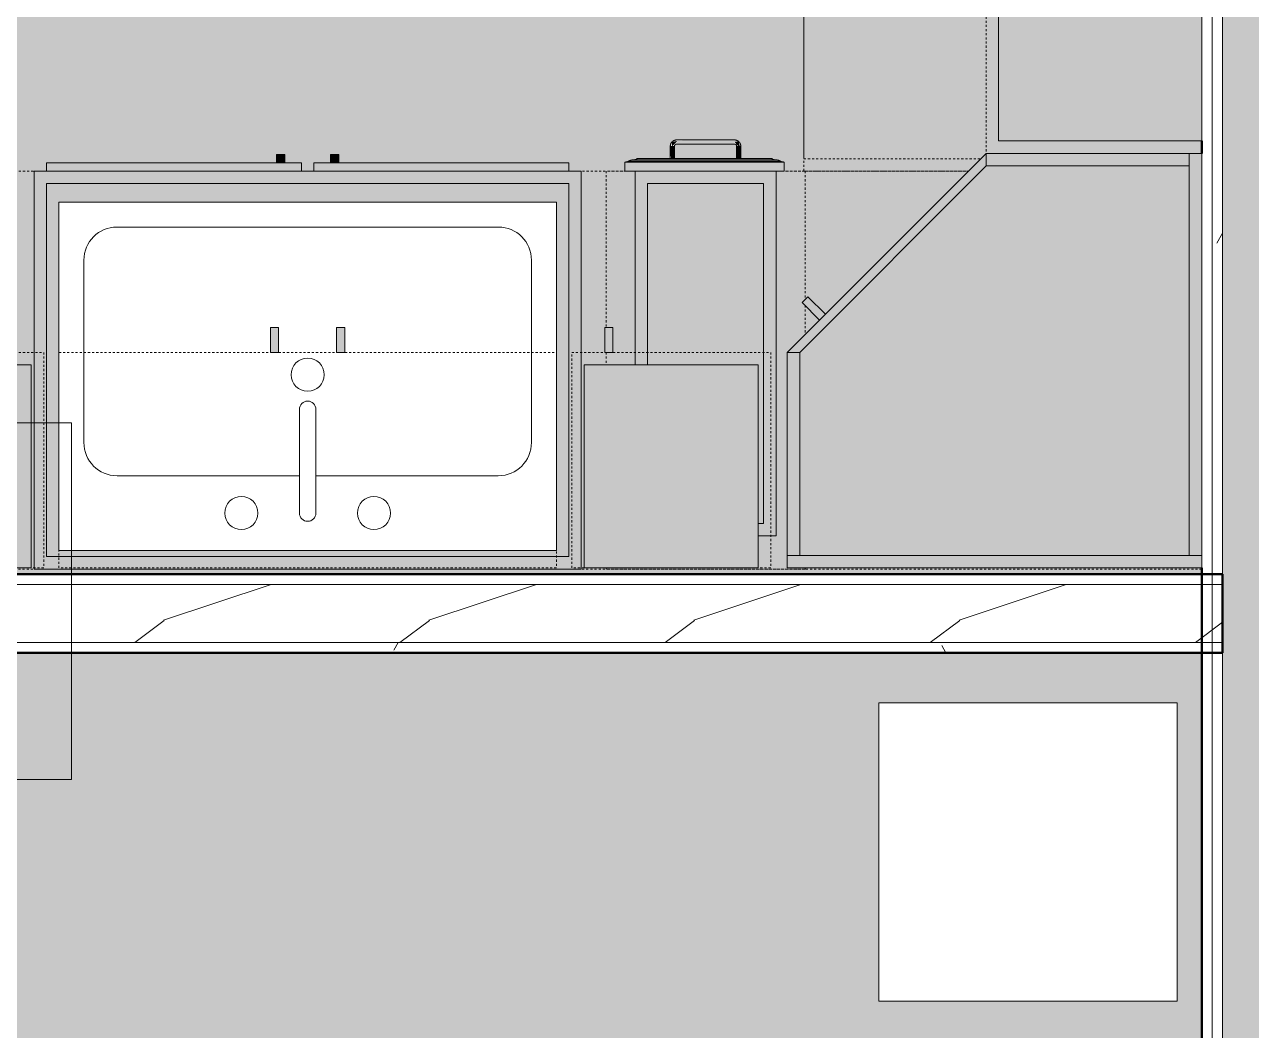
# Model space of a CAD drawing. Header units: inches. Extents: x -4218 to -1814, y 9706 to 12426.
# Drawn here: x -3009.5 to -2935.5, y 11891.2 to 11951.9 of the extents above; entities that cross this region are included whole.
import ezdxf

# ---------------------------------------------------------------- set-up
doc = ezdxf.new("R2010")
doc.units = ezdxf.units.IN
doc.header["$MEASUREMENT"] = 0
doc.linetypes.add('Dash', pattern=[0.25, 0.125, -0.125])
for name, color, linetype, lineweight in [('0-1', 7, 'Continuous', 5), ('0-2', 10, 'Continuous', 13), ('A-AREA-IDEN', 2, 'Continuous', 9), ('A-AREA-PATT-3', 7, 'Continuous', 9), ('A-WALL', 113, 'Continuous', 13), ('A-WALL-2', 250, 'Continuous', 50), ('A-WALL-3', 10, 'Continuous', 13), ('A-WALL-PATT-1', 7, 'Continuous', 9), ('A-WALL-PATT-2', 55, 'Continuous', 9), ('A-WALL-PATT-6', 111, 'Continuous', 9), ('I-FURN-1', 7, 'Continuous', 9), ('I-WALL-3', 2, 'Continuous', 50), ('P-SANR-FIXT-2', 7, 'Continuous', 9), ('Q-CASE', 31, 'Continuous', 9), ('Q-CASE-1', 9, 'Continuous', 9), ('Q-CASE-3', 7, 'Continuous', 9), ('Q-CASE-4', 7, 'Dash', 9), ('Q-CASE-HDLN-1', 7, 'Dash', 9), ('Q-CASE-HDLN-2', 31, 'Continuous', 9)]:
    doc.layers.add(name, color=color, linetype=linetype, lineweight=lineweight)
pattern_1 = [(0, (0, 0), (30.72, 7.68), [1.267, -21.773, 1.267, -21.773, -122.88]), (0, (0, 0), (30.72, 7.68), [-46.08, 1.267, -44.813, 1.267, -21.773, -53.76]), (0, (0, 0), (30.72, 7.68), [-115.2, 1.267, -14.093, 1.267, -37.133]), (120, (11.52, 3.84), (-22.011075, 22.7643004), [1.267, -21.773, 1.267, -21.773, -122.88]), (120, (11.52, 3.84), (-22.011075, 22.7643004), [-46.08, 1.267, -44.813, 1.267, -21.773, -53.76]), (120, (11.52, 3.84), (-22.011075, 22.7643004), [-115.2, 1.267, -14.093, 1.267, -37.133]), (240, (15.36, 19.2), (-8.708925, -30.4443004), [1.267, -21.773, 1.267, -21.773, -122.88]), (240, (15.36, 19.2), (-8.708925, -30.4443004), [-46.08, 1.267, -44.813, 1.267, -21.773, -53.76]), (240, (15.36, 19.2), (-8.708925, -30.4443004), [-115.2, 1.267, -14.093, 1.267, -37.133])]

# ---------------------------------------------------------------- blocks, each defined once
blk = doc.blocks.new('OD_CW_Countertop - OD_CW_Countertop-V70-FLOOR PLAN - 2ND FLOOR')
at = {"layer": 'Q-CASE-HDLN-1'}
for p, q in [((0.738, 0), (99.775, 0)), ((113.838, -24), (0.738, -24))]:
    blk.add_line(p, q, dxfattribs=at)
blk = doc.blocks.new('Sink Kitchen-Single - 30_ x 21_-1372827-FLOOR PLAN - 2ND FLOOR')
at = {"layer": 'P-SANR-FIXT-2'}
for p, q in [((-14.382, 10.408), (15.618, 10.408)), ((-14.382, -10.592), (-14.382, 10.408)), ((15.618, 10.408), (15.618, -10.592)), ((-10.882, 8.908), (12.118, 8.908)), ((-12.882, -4.092), (-12.882, 6.908)), ((14.118, 6.908), (14.118, -4.092)), ((0.118, -8.342), (0.118, -2.092)), ((1.118, -8.342), (1.118, -2.092)), ((0.118, -6.092), (-10.882, -6.092)), ((12.118, -6.092), (1.118, -6.092)), ((15.618, -10.592), (-14.382, -10.592))]:
    blk.add_line(p, q, dxfattribs=at)
for centre, radius, start, end in [((-10.882, 6.908), 2, 90, 180), ((12.118, 6.908), 2, 360, 90), ((0.618, 0), 1, 360, 180), ((0.618, 0), 1, 180, 0), ((0.618, -2.092), 0.5, 360, 180), ((-10.882, -4.092), 2, 180, 270), ((12.118, -4.092), 2, 270, 0), ((-3.382, -8.342), 1, 360, 180), ((4.618, -8.342), 1, 0, 180), ((-3.382, -8.342), 1, 180, 0), ((0.618, -8.342), 0.5, 180, 0), ((4.618, -8.342), 1, 180, 0)]:
    blk.add_arc(centre, radius, start, end, dxfattribs=at)
blk = doc.blocks.new('OD_CW_Countertop - OD_CW_Countertop-2380507-FLOOR PLAN - 2ND FLOOR')
at = {"layer": 'Q-CASE-HDLN-1'}
for p, q in [((0.738, -9.938), (0.738, 0)), ((0.738, 0), (130.706, 0))]:
    blk.add_line(p, q, dxfattribs=at)
blk = doc.blocks.new('Table-Night Stand - 18_ x 18_ x 24_-V5-FLOOR PLAN - 2ND FLOOR')
at = {"layer": 'I-FURN-1'}
for p, q in [((0.147, 0), (18.147, 0)), ((0.147, -18), (0.147, 0)), ((18.147, 0), (18.147, -18)), ((18.147, -18), (0.147, -18))]:
    blk.add_line(p, q, dxfattribs=at)
blk = doc.blocks.new('Base Cabinet-Single Door - 15_-2378251-FLOOR PLAN - 2ND FLOOR')
at = {"layer": 'Q-CASE-4'}
for p, q in [((-6.762, 24), (-6.762, 13.333)), ((8.238, 24), (-6.762, 24)), ((8.238, 0), (8.238, 24))]:
    blk.add_line(p, q, dxfattribs=at)
blk = doc.blocks.new('Base_Unit_4_drawer_12137 - 12_-V93-FLOOR PLAN - 2ND FLOOR')
at = {"layer": 'Q-CASE'}
for points in [[(-1.2, 24.75), (-1.142, 24.75), (-1.174, 25.5), (-1.383, 25.5), (-1.351, 24.75), (-1.23, 24.75)], [(-1.262, 25.5), (-1.012, 25.75), (-1.012, 25.813), (-1.28, 25.75), (-1.295, 25.5)], [(2.488, 25.625), (2.488, 25.875), (-1.012, 25.838), (-1.012, 25.625), (0.983, 25.625)], [(2.705, 25.5), (2.8, 25.5), (2.738, 25.768), (2.488, 25.782), (2.516, 25.717), (2.675, 25.535)], [(2.617, 24.75), (2.858, 24.75), (2.826, 25.5), (2.617, 25.5), (2.617, 25.427)], [(-4.137, 24.543), (5.377, 24.556), (5.271, 24.592), (-4.026, 24.556)], [(-3.512, 24), (5.488, 24), (5.488, 24.543), (-4.137, 24.543), (-4.137, 24)], [(4.238, 24.592), (5.271, 24.592), (5.105, 24.665), (4.823, 24.671), (-3.842, 24.639), (-3.921, 24.592), (3.094, 24.592)], [(-3.664, 24.671), (4.823, 24.703), (4.659, 24.75), (-3.387, 24.75), (-3.567, 24.676)], [(4.211, 2), (4.988, 2), (4.988, 24), (-3.512, 24), (-3.512, 12.313), (-2.762, 12.313), (-2.762, 23.25), (4.238, 23.25), (4.238, 2.75), (3.916, 2.719), (3.916, 2)], [(4.238, 2.75), (4.238, 23.25), (-2.762, 23.25), (-2.762, 12.313), (3.916, 12.313), (3.916, 2.75)]]:
    blk.add_hatch(color=256, dxfattribs=at).paths.add_polyline_path(points, flags=0)
at = {"layer": 'Q-CASE-HDLN-1'}
for p, q in [((6.738, 24), (-5.262, 24)), ((-5.262, 24), (-5.262, 14.562)), ((6.738, 24), (6.738, 16.255)), ((6.738, 15.896), (6.738, 14.134)), ((-5.262, 13.063), (-5.262, 12.313)), ((-5.262, 0.063), (-5.262, 0)), ((6.738, 0), (-5.262, 0)), ((6.738, 0.063), (6.738, 0))]:
    blk.add_line(p, q, dxfattribs=at)
at = {"layer": 'Q-CASE-HDLN-2'}
for p, q in [((-1.387, 25.5), (-1.387, 24.75)), ((-1.387, 25.5), (-1.387, 24.75)), ((-1.387, 25.5), (-1.387, 24.75)), ((-1.387, 25.5), (-1.387, 24.75)), ((-1.137, 24.75), (-1.137, 25.5)), ((-1.137, 24.75), (-1.137, 25.5)), ((-1.137, 24.75), (-1.137, 25.5)), ((-1.137, 24.75), (-1.137, 25.5)), ((2.488, 25.875), (-1.012, 25.875)), ((-1.012, 25.625), (2.488, 25.625)), ((2.613, 25.5), (2.613, 24.75)), ((2.613, 25.5), (2.613, 24.75)), ((2.613, 25.5), (2.613, 24.75)), ((2.613, 25.5), (2.613, 24.75)), ((2.863, 24.75), (2.863, 25.5)), ((2.863, 24.75), (2.863, 25.5)), ((2.863, 24.75), (2.863, 25.5)), ((2.863, 24.75), (2.863, 25.5)), ((5.488, 24.543), (-4.137, 24.543)), ((-4.137, 24.543), (-4.137, 24)), ((-3.921, 24.592), (5.271, 24.592)), ((5.037, 24.672), (-3.687, 24.672)), ((-3.387, 24.75), (-1.383, 24.75)), ((-1.387, 24.75), (-1.383, 24.75)), ((-1.137, 24.75), (-1.387, 24.75)), ((-1.142, 24.75), (-1.137, 24.75)), ((-1.127, 24.75), (2.617, 24.75)), ((2.863, 24.75), (2.613, 24.75)), ((2.613, 24.75), (2.617, 24.75)), ((2.858, 24.75), (2.863, 24.75)), ((2.858, 24.75), (4.738, 24.75)), ((5.488, 24.543), (5.488, 24)), ((5.488, 24), (-4.137, 24)), ((-3.512, 24), (-3.512, 12.313)), ((4.988, 2), (4.988, 24)), ((-2.762, 12.313), (-2.762, 23.25)), ((-2.762, 23.25), (4.238, 23.25)), ((4.238, 23.25), (4.238, 2.75)), ((4.238, 2.75), (3.916, 2.75)), ((3.916, 2), (4.988, 2))]:
    blk.add_line(p, q, dxfattribs=at)
at = {"layer": 'Q-CASE-HDLN-2', "flags": 128}
for points in [[(-1.012, 25.875), (-1.027, 25.875), (-1.042, 25.874), (-1.057, 25.872), (-1.072, 25.87), (-1.087, 25.868), (-1.101, 25.864), (-1.116, 25.86), (-1.13, 25.856), (-1.144, 25.851), (-1.158, 25.845), (-1.172, 25.839), (-1.185, 25.833), (-1.199, 25.825), (-1.211, 25.818), (-1.224, 25.81), (-1.236, 25.801), (-1.248, 25.792), (-1.26, 25.782), (-1.271, 25.772), (-1.281, 25.761), (-1.292, 25.75), (-1.301, 25.739), (-1.311, 25.727), (-1.319, 25.715), (-1.328, 25.703), (-1.336, 25.69), (-1.343, 25.677), (-1.35, 25.663), (-1.356, 25.65), (-1.362, 25.636), (-1.367, 25.622), (-1.372, 25.608), (-1.376, 25.593), (-1.379, 25.578), (-1.382, 25.564), (-1.384, 25.549), (-1.386, 25.534), (-1.387, 25.519), (-1.387, 25.504), (-1.387, 25.5)], [(-1.292, 25.75), (-1.301, 25.739), (-1.311, 25.727), (-1.319, 25.715), (-1.328, 25.703), (-1.336, 25.69), (-1.343, 25.677), (-1.35, 25.663), (-1.356, 25.65), (-1.362, 25.636), (-1.367, 25.622), (-1.372, 25.608), (-1.376, 25.593), (-1.379, 25.578), (-1.382, 25.564), (-1.384, 25.549), (-1.386, 25.534), (-1.387, 25.519), (-1.387, 25.504), (-1.387, 25.5)], [(-1.292, 25.75), (-1.301, 25.739), (-1.311, 25.727), (-1.319, 25.715), (-1.328, 25.703), (-1.336, 25.69), (-1.343, 25.677), (-1.35, 25.663), (-1.356, 25.65), (-1.362, 25.636), (-1.367, 25.622), (-1.372, 25.608), (-1.376, 25.593), (-1.379, 25.578), (-1.382, 25.564), (-1.384, 25.549), (-1.386, 25.534), (-1.387, 25.519), (-1.387, 25.504), (-1.387, 25.5)], [(-1.292, 25.75), (-1.301, 25.739), (-1.311, 25.727), (-1.319, 25.715), (-1.328, 25.703), (-1.336, 25.69), (-1.343, 25.677), (-1.35, 25.663), (-1.356, 25.65), (-1.362, 25.636), (-1.367, 25.622), (-1.372, 25.608), (-1.376, 25.593), (-1.379, 25.578), (-1.382, 25.564), (-1.384, 25.549), (-1.386, 25.534), (-1.387, 25.519), (-1.387, 25.504), (-1.387, 25.5)], [(-1.012, 25.875), (-1.027, 25.875), (-1.042, 25.874), (-1.057, 25.872), (-1.072, 25.87), (-1.087, 25.868), (-1.101, 25.864), (-1.116, 25.86), (-1.13, 25.856), (-1.144, 25.851), (-1.158, 25.845), (-1.172, 25.839), (-1.185, 25.833), (-1.199, 25.825), (-1.211, 25.818), (-1.224, 25.81), (-1.236, 25.801), (-1.248, 25.792), (-1.26, 25.782), (-1.271, 25.772)], [(-1.012, 25.875), (-1.027, 25.875), (-1.042, 25.874), (-1.057, 25.872), (-1.072, 25.87), (-1.087, 25.868), (-1.101, 25.864), (-1.116, 25.86), (-1.13, 25.856), (-1.144, 25.851), (-1.158, 25.845), (-1.172, 25.839), (-1.185, 25.833), (-1.199, 25.825), (-1.211, 25.818), (-1.224, 25.81), (-1.236, 25.801), (-1.248, 25.792), (-1.26, 25.782), (-1.271, 25.772)], [(-1.012, 25.875), (-1.027, 25.875), (-1.042, 25.874), (-1.057, 25.872), (-1.072, 25.87), (-1.087, 25.868), (-1.101, 25.864), (-1.116, 25.86), (-1.13, 25.856), (-1.144, 25.851), (-1.158, 25.845), (-1.172, 25.839), (-1.185, 25.833), (-1.199, 25.825), (-1.211, 25.818), (-1.224, 25.81), (-1.236, 25.801), (-1.248, 25.792), (-1.26, 25.782), (-1.271, 25.772)], [(-1.137, 25.5), (-1.137, 25.505), (-1.137, 25.51), (-1.136, 25.515), (-1.136, 25.52), (-1.135, 25.525), (-1.134, 25.53), (-1.132, 25.535), (-1.131, 25.539), (-1.129, 25.544), (-1.127, 25.549), (-1.125, 25.553), (-1.123, 25.558), (-1.121, 25.562), (-1.118, 25.566), (-1.115, 25.571), (-1.113, 25.575), (-1.109, 25.579), (-1.106, 25.582), (-1.103, 25.586), (-1.099, 25.59), (-1.096, 25.593), (-1.092, 25.596), (-1.088, 25.599), (-1.084, 25.602), (-1.08, 25.605), (-1.076, 25.608), (-1.071, 25.61), (-1.067, 25.613), (-1.062, 25.615), (-1.058, 25.617), (-1.053, 25.618), (-1.048, 25.62), (-1.043, 25.621), (-1.038, 25.622), (-1.034, 25.623), (-1.029, 25.624), (-1.024, 25.624), (-1.019, 25.625), (-1.014, 25.625)], [(-1.137, 25.5), (-1.137, 25.505), (-1.137, 25.51), (-1.136, 25.515), (-1.136, 25.52), (-1.135, 25.525), (-1.134, 25.53), (-1.132, 25.535), (-1.131, 25.539), (-1.129, 25.544), (-1.127, 25.549), (-1.125, 25.553), (-1.123, 25.558), (-1.121, 25.562), (-1.118, 25.566), (-1.115, 25.571), (-1.113, 25.575), (-1.109, 25.579), (-1.106, 25.582), (-1.103, 25.586), (-1.099, 25.59), (-1.096, 25.593), (-1.092, 25.596), (-1.088, 25.599), (-1.084, 25.602), (-1.08, 25.605), (-1.076, 25.608), (-1.071, 25.61), (-1.067, 25.613), (-1.062, 25.615), (-1.058, 25.617), (-1.053, 25.618), (-1.048, 25.62), (-1.043, 25.621), (-1.038, 25.622), (-1.034, 25.623), (-1.029, 25.624), (-1.024, 25.624), (-1.019, 25.625), (-1.014, 25.625)], [(-1.137, 25.5), (-1.137, 25.505), (-1.137, 25.51), (-1.136, 25.515), (-1.136, 25.52), (-1.135, 25.525), (-1.134, 25.53), (-1.132, 25.535), (-1.131, 25.539), (-1.129, 25.544), (-1.127, 25.549), (-1.125, 25.553), (-1.123, 25.558), (-1.121, 25.562), (-1.118, 25.566), (-1.115, 25.571), (-1.113, 25.575), (-1.109, 25.579), (-1.106, 25.582), (-1.103, 25.586), (-1.099, 25.59), (-1.096, 25.593), (-1.092, 25.596), (-1.088, 25.599), (-1.084, 25.602), (-1.08, 25.605), (-1.076, 25.608), (-1.071, 25.61), (-1.067, 25.613), (-1.062, 25.615), (-1.058, 25.617), (-1.053, 25.618), (-1.048, 25.62), (-1.043, 25.621), (-1.038, 25.622), (-1.034, 25.623), (-1.029, 25.624), (-1.024, 25.624), (-1.019, 25.625), (-1.014, 25.625)], [(-1.137, 25.5), (-1.137, 25.505), (-1.137, 25.51), (-1.136, 25.515), (-1.136, 25.52), (-1.135, 25.525), (-1.134, 25.53), (-1.132, 25.535), (-1.131, 25.539), (-1.129, 25.544), (-1.127, 25.549), (-1.125, 25.553), (-1.123, 25.558), (-1.121, 25.562), (-1.118, 25.566), (-1.115, 25.571), (-1.113, 25.575), (-1.109, 25.579), (-1.106, 25.582), (-1.103, 25.586), (-1.099, 25.59), (-1.096, 25.593), (-1.092, 25.596), (-1.088, 25.599), (-1.084, 25.602), (-1.08, 25.605), (-1.076, 25.608), (-1.071, 25.61), (-1.067, 25.613), (-1.062, 25.615), (-1.058, 25.617), (-1.053, 25.618), (-1.048, 25.62), (-1.043, 25.621), (-1.038, 25.622), (-1.034, 25.623), (-1.029, 25.624), (-1.024, 25.624), (-1.019, 25.625), (-1.014, 25.625), (-1.012, 25.625)], [(2.738, 25.779), (2.727, 25.789), (2.715, 25.798), (2.703, 25.807), (2.69, 25.816), (2.678, 25.823), (2.664, 25.831), (2.651, 25.838), (2.637, 25.844), (2.624, 25.85), (2.61, 25.855), (2.595, 25.859), (2.581, 25.863), (2.566, 25.867), (2.551, 25.87), (2.537, 25.872), (2.522, 25.873), (2.507, 25.875), (2.492, 25.875), (2.488, 25.875)], [(2.738, 25.779), (2.727, 25.789), (2.715, 25.798), (2.703, 25.807), (2.69, 25.816), (2.678, 25.823), (2.664, 25.831), (2.651, 25.838), (2.637, 25.844), (2.624, 25.85), (2.61, 25.855), (2.595, 25.859), (2.581, 25.863), (2.566, 25.867), (2.551, 25.87), (2.537, 25.872), (2.522, 25.873), (2.507, 25.875), (2.492, 25.875), (2.488, 25.875)], [(2.738, 25.779), (2.727, 25.789), (2.715, 25.798), (2.703, 25.807), (2.69, 25.816), (2.678, 25.823), (2.664, 25.831), (2.651, 25.838), (2.637, 25.844), (2.624, 25.85), (2.61, 25.855), (2.595, 25.859), (2.581, 25.863), (2.566, 25.867), (2.551, 25.87), (2.537, 25.872), (2.522, 25.873), (2.507, 25.875), (2.492, 25.875), (2.488, 25.875)], [(2.863, 25.5), (2.862, 25.515), (2.862, 25.53), (2.86, 25.545), (2.858, 25.56), (2.855, 25.575), (2.852, 25.589), (2.848, 25.604), (2.844, 25.618), (2.839, 25.632), (2.833, 25.646), (2.827, 25.66), (2.82, 25.673), (2.813, 25.686), (2.805, 25.699), (2.797, 25.712), (2.788, 25.724), (2.779, 25.736), (2.77, 25.747), (2.76, 25.758), (2.749, 25.769), (2.738, 25.779), (2.727, 25.789), (2.715, 25.798), (2.703, 25.807), (2.69, 25.816), (2.678, 25.823), (2.664, 25.831), (2.651, 25.838), (2.637, 25.844), (2.624, 25.85), (2.61, 25.855), (2.595, 25.859), (2.581, 25.863), (2.566, 25.867), (2.551, 25.87), (2.537, 25.872), (2.522, 25.873), (2.507, 25.875), (2.492, 25.875), (2.488, 25.875)], [(2.488, 25.625), (2.493, 25.625), (2.498, 25.625), (2.503, 25.624), (2.508, 25.623), (2.513, 25.623), (2.517, 25.621), (2.522, 25.62), (2.527, 25.619), (2.532, 25.617), (2.536, 25.615), (2.541, 25.613), (2.545, 25.611), (2.55, 25.608), (2.554, 25.606), (2.558, 25.603), (2.562, 25.6), (2.566, 25.597), (2.57, 25.594), (2.574, 25.591), (2.577, 25.587), (2.581, 25.583), (2.584, 25.58), (2.587, 25.576), (2.59, 25.572), (2.593, 25.568), (2.596, 25.563), (2.598, 25.559), (2.6, 25.554), (2.602, 25.55), (2.604, 25.545), (2.606, 25.541), (2.607, 25.536), (2.609, 25.531), (2.61, 25.526), (2.611, 25.521), (2.612, 25.516), (2.612, 25.511), (2.613, 25.506), (2.613, 25.501), (2.613, 25.5)], [(2.488, 25.625), (2.493, 25.625), (2.498, 25.625), (2.503, 25.624), (2.508, 25.623), (2.513, 25.623), (2.517, 25.621), (2.522, 25.62), (2.527, 25.619), (2.532, 25.617), (2.536, 25.615), (2.541, 25.613), (2.545, 25.611), (2.55, 25.608), (2.554, 25.606), (2.558, 25.603), (2.562, 25.6), (2.566, 25.597), (2.57, 25.594), (2.574, 25.591), (2.577, 25.587), (2.581, 25.583), (2.584, 25.58), (2.587, 25.576), (2.59, 25.572), (2.593, 25.568), (2.596, 25.563), (2.598, 25.559), (2.6, 25.554), (2.602, 25.55), (2.604, 25.545), (2.606, 25.541), (2.607, 25.536), (2.609, 25.531), (2.61, 25.526), (2.611, 25.521), (2.612, 25.516), (2.612, 25.511), (2.613, 25.506), (2.613, 25.501), (2.613, 25.5)], [(2.488, 25.625), (2.493, 25.625), (2.498, 25.625), (2.503, 25.624), (2.508, 25.623), (2.513, 25.623), (2.517, 25.621), (2.522, 25.62), (2.527, 25.619), (2.532, 25.617), (2.536, 25.615), (2.541, 25.613), (2.545, 25.611), (2.55, 25.608), (2.554, 25.606), (2.558, 25.603), (2.562, 25.6), (2.566, 25.597), (2.57, 25.594), (2.574, 25.591), (2.577, 25.587), (2.581, 25.583), (2.584, 25.58), (2.587, 25.576), (2.59, 25.572), (2.593, 25.568), (2.596, 25.563), (2.598, 25.559), (2.6, 25.554), (2.602, 25.55), (2.604, 25.545), (2.606, 25.541), (2.607, 25.536), (2.609, 25.531), (2.61, 25.526), (2.611, 25.521), (2.612, 25.516), (2.612, 25.511), (2.613, 25.506), (2.613, 25.501), (2.613, 25.5)], [(2.488, 25.625), (2.493, 25.625), (2.498, 25.625), (2.503, 25.624), (2.508, 25.623), (2.513, 25.623), (2.517, 25.621), (2.522, 25.62), (2.527, 25.619), (2.532, 25.617), (2.536, 25.615), (2.541, 25.613), (2.545, 25.611), (2.55, 25.608), (2.554, 25.606), (2.558, 25.603), (2.562, 25.6), (2.566, 25.597), (2.57, 25.594), (2.574, 25.591), (2.577, 25.587), (2.581, 25.583), (2.584, 25.58), (2.587, 25.576), (2.59, 25.572), (2.593, 25.568), (2.596, 25.563), (2.598, 25.559), (2.6, 25.554), (2.602, 25.55), (2.604, 25.545), (2.606, 25.541), (2.607, 25.536), (2.609, 25.531), (2.61, 25.526), (2.611, 25.521), (2.612, 25.516), (2.612, 25.511), (2.613, 25.506), (2.613, 25.501), (2.613, 25.5)], [(2.863, 25.5), (2.862, 25.515), (2.862, 25.53), (2.86, 25.545), (2.858, 25.56), (2.855, 25.575), (2.852, 25.589), (2.848, 25.604), (2.844, 25.618), (2.839, 25.632), (2.833, 25.646), (2.827, 25.66), (2.82, 25.673), (2.813, 25.686), (2.805, 25.699), (2.797, 25.712), (2.788, 25.724), (2.779, 25.736), (2.77, 25.747), (2.76, 25.758)], [(2.863, 25.5), (2.862, 25.515), (2.862, 25.53), (2.86, 25.545), (2.858, 25.56), (2.855, 25.575), (2.852, 25.589), (2.848, 25.604), (2.844, 25.618), (2.839, 25.632), (2.833, 25.646), (2.827, 25.66), (2.82, 25.673), (2.813, 25.686), (2.805, 25.699), (2.797, 25.712), (2.788, 25.724), (2.779, 25.736), (2.77, 25.747), (2.76, 25.758)], [(2.863, 25.5), (2.862, 25.515), (2.862, 25.53), (2.86, 25.545), (2.858, 25.56), (2.855, 25.575), (2.852, 25.589), (2.848, 25.604), (2.844, 25.618), (2.839, 25.632), (2.833, 25.646), (2.827, 25.66), (2.82, 25.673), (2.813, 25.686), (2.805, 25.699), (2.797, 25.712), (2.788, 25.724), (2.779, 25.736), (2.77, 25.747), (2.76, 25.758)]]:
    blk.add_lwpolyline(points, dxfattribs=at)
at = {"layer": 'Q-CASE-HDLN-2'}
for points in [[(-4.137, 24.543), (-4.099, 24.543), (-4.025, 24.551), (-3.955, 24.576), (-3.921, 24.592)], [(-3.921, 24.592), (-3.896, 24.611), (-3.844, 24.642), (-3.755, 24.669), (-3.695, 24.673), (-3.664, 24.671)], [(-3.664, 24.671), (-3.694, 24.673), (-3.725, 24.671), (-3.755, 24.665)], [(-3.755, 24.665), (-3.725, 24.671), (-3.695, 24.673), (-3.664, 24.671)], [(-3.664, 24.671), (-3.694, 24.673), (-3.725, 24.671), (-3.755, 24.665)], [(-3.755, 24.665), (-3.725, 24.671), (-3.695, 24.673), (-3.664, 24.671)], [(-3.664, 24.671), (-3.694, 24.673), (-3.725, 24.671), (-3.755, 24.665)], [(-3.567, 24.676), (-3.535, 24.682), (-3.471, 24.7), (-3.414, 24.731), (-3.387, 24.75)], [(4.738, 24.75), (4.764, 24.731), (4.822, 24.7), (4.885, 24.682), (4.917, 24.676)], [(5.014, 24.671), (5.045, 24.673), (5.076, 24.671), (5.105, 24.665)], [(5.014, 24.671), (5.045, 24.673), (5.075, 24.671), (5.105, 24.665)], [(5.014, 24.671), (5.045, 24.673), (5.076, 24.671), (5.105, 24.665)], [(5.014, 24.671), (5.045, 24.673), (5.075, 24.671), (5.105, 24.665)], [(5.014, 24.671), (5.045, 24.673), (5.076, 24.671), (5.105, 24.665)], [(5.014, 24.671), (5.045, 24.673), (5.106, 24.669), (5.194, 24.642), (5.247, 24.611), (5.271, 24.592)], [(5.271, 24.592), (5.305, 24.576), (5.376, 24.551), (5.45, 24.543), (5.488, 24.543)]]:
    blk.add_open_spline(points, degree=3, dxfattribs=at)
blk = doc.blocks.new('Vanity Cabinet-Double Door - 33_-V76-FLOOR PLAN - 2ND FLOOR')
at = {"layer": 'Q-CASE-1'}
for points in [[(-11.057, 24.5), (-15.012, 24.5), (-15.012, 24), (0.363, 24), (0.363, 24.5), (-2.615, 24.5)], [(-0.637, 25), (-1.137, 25), (-1.137, 24.5), (-0.637, 24.5)], [(16.488, 24.5), (1.113, 24.5), (1.113, 24), (16.488, 24)], [(2.613, 25), (2.113, 25), (2.113, 24.5), (2.613, 24.5)], [(-15.012, 24), (-15.762, 24), (-15.012, 23.25), (16.488, 23.25), (17.238, 24), (-11.057, 24)], [(-15.762, 24), (-15.762, 0), (-15.012, 0.75), (-15.012, 23.25), (-15.5, 23.738)], [(17.238, 24), (16.488, 23.25), (16.488, 0.75), (17.238, 0), (17.238, 23.25)], [(16.488, 0.75), (-15.012, 0.75), (-15.762, 0), (17.238, 0)]]:
    blk.add_hatch(color=256, dxfattribs=at).paths.add_polyline_path(points, flags=0)
h = blk.add_hatch(color=256, dxfattribs=at)
h.paths.add_polyline_path([(-2.615, 23.25), (-15.012, 23.25), (-15.012, 0.75), (16.488, 0.75), (16.488, 23.25), (14.268, 23.25)], flags=0)
h.paths.add_polyline_path([(14.268, 22.125), (15.738, 22.125), (15.738, 1.125), (-14.262, 1.125), (-14.262, 22.125), (-2.615, 22.125)], flags=0)
at = {"layer": 'Q-CASE-3'}
for p, q in [((-15.012, 24.5), (0.363, 24.5)), ((-15.012, 24.5), (-15.012, 24)), ((-1.137, 25), (-0.637, 25)), ((-1.137, 24.5), (-1.137, 25)), ((-0.637, 25), (-0.637, 24.5)), ((0.363, 24), (0.363, 24.5)), ((1.113, 24.5), (16.488, 24.5)), ((1.113, 24.5), (1.113, 24)), ((2.113, 25), (2.613, 25)), ((2.113, 24.5), (2.113, 25)), ((2.613, 25), (2.613, 24.5)), ((16.488, 24), (16.488, 24.5)), ((-15.762, 24), (-15.762, 0)), ((17.238, 24), (-15.762, 24)), ((17.238, 24), (-15.762, 24)), ((-15.762, 24), (-15.762, 0)), ((17.238, 0), (17.238, 24)), ((17.238, 0), (17.238, 24)), ((16.488, 23.25), (-15.012, 23.25)), ((-15.012, 23.25), (-15.012, 0.75)), ((16.488, 0.75), (16.488, 23.25)), ((-15.012, 0.75), (16.488, 0.75)), ((-15.762, 0), (17.238, 0)), ((-15.762, 0), (17.238, 0))]:
    blk.add_line(p, q, dxfattribs=at)
blk = doc.blocks.new('308 - 308-2356161-FLOOR PLAN - 2ND FLOOR')
at = {"layer": 'Q-CASE'}
blk.add_hatch(color=256, dxfattribs=at).paths.add_polyline_path([(0, 25.188), (-12, 13.188), (-11.25, 13.188), (0, 24.438)], flags=0)
at = {"layer": 'Q-CASE-1'}
for points in [[(0.75, 25.188), (0, 25.188), (0, 24.438), (12.25, 24.438), (12.25, 25.188)], [(12.25, 25.188), (12.25, 0.937), (13, 0.937), (13, 25.188)], [(0, 24.438), (-11.25, 13.188), (-11.25, 0.937), (12.25, 0.937), (12.25, 24.438)], [(-10.762, 16.546), (-11.107, 16.2), (-10.047, 15.14), (-9.702, 15.486), (-10.204, 15.988)], [(-11.25, 13.188), (-12, 13.188), (-12, 0.937), (-11.25, 0.937), (-11.25, 11.545)], [(0, 0.937), (-12, 0.937), (-12, 0.187), (13, 0.187), (13, 0.937), (12.25, 0.937)]]:
    blk.add_hatch(color=256, dxfattribs=at).paths.add_polyline_path(points, flags=0)
at = {"layer": 'Q-CASE'}
for p, q in [((0, 25.188), (-12, 13.188)), ((0, 24.438), (0, 25.188)), ((-11.25, 13.188), (0, 24.438)), ((-12, 13.188), (-11.25, 13.188))]:
    blk.add_line(p, q, dxfattribs=at)
at = {"layer": 'Q-CASE-3'}
for p, q in [((0, 25.188), (0, 24.438)), ((12.25, 25.188), (0, 25.188)), ((12.25, 24.438), (12.25, 25.188)), ((13, 25.188), (12.25, 25.188)), ((12.25, 25.188), (12.25, 0.937)), ((13, 0.937), (13, 25.188)), ((0, 24.438), (-11.25, 13.188)), ((12.25, 24.438), (0, 24.438)), ((0, 24.438), (12.25, 24.438)), ((12.25, 0.937), (12.25, 24.438)), ((-10.762, 16.546), (-11.107, 16.2)), ((-9.702, 15.486), (-10.762, 16.546)), ((-11.107, 16.2), (-10.047, 15.14)), ((-12, 13.188), (-12, 0.937)), ((-11.25, 13.188), (-12, 13.188)), ((-11.25, 13.188), (-11.25, 0.937)), ((-11.25, 0.937), (-11.25, 13.188)), ((-12, 0.937), (-11.25, 0.937)), ((13, 0.937), (-12, 0.937)), ((-12, 0.937), (-12, 0.187)), ((-11.25, 0.937), (12.25, 0.937)), ((12.25, 0.937), (13, 0.937)), ((13, 0.187), (13, 0.937)), ((-12, 0.187), (13, 0.187))]:
    blk.add_line(p, q, dxfattribs=at)
blk = doc.blocks.new('300 Series Wall Hung Cabinet_302 - 18_ X 30_-2350673-FLOOR PLAN - 2ND FLOOR')
at = {"layer": 'Q-CASE-1'}
for points in [[(-2.25, 14.687), (-2.25, 13.188), (-1.762, 13.192), (-1.762, 14.687)], [(1.75, 14.676), (1.75, 13.188), (2.238, 13.188), (2.238, 14.687), (1.75, 14.687)]]:
    blk.add_hatch(color=256, dxfattribs=at).paths.add_polyline_path(points, flags=0)
at = {"layer": 'Q-CASE-3'}
for p, q in [((-1.762, 14.687), (-2.25, 14.687)), ((-2.25, 14.687), (-2.25, 13.188)), ((-1.762, 13.188), (-1.762, 14.687)), ((2.238, 14.687), (1.75, 14.687)), ((1.75, 14.687), (1.75, 13.188)), ((2.238, 13.188), (2.238, 14.687)), ((-1.762, 13.188), (-2.25, 13.188)), ((2.238, 13.188), (1.75, 13.188))]:
    blk.add_line(p, q, dxfattribs=at)
at = {"layer": 'Q-CASE-4'}
for p, q in [((-15, 0.187), (-15, 13.188)), ((-15, 13.188), (15, 13.188)), ((15, 13.188), (15, 0.187)), ((15, 0.187), (-15, 0.187))]:
    blk.add_line(p, q, dxfattribs=at)
blk = doc.blocks.new('300 Series Wall Hung Cabinet_301 - 21_-2351003-FLOOR PLAN - 2ND FLOOR')
at = {"layer": 'Q-CASE-1'}
for points in [[(-8.5, 13.188), (-8.012, 13.188), (-8.012, 14.687), (-8.5, 14.687)], [(-9.75, 0.187), (9.75, 0.187), (9.75, 12.438), (-9.75, 12.438), (-9.75, 8.386)]]:
    blk.add_hatch(color=256, dxfattribs=at).paths.add_polyline_path(points, flags=0)
at = {"layer": 'Q-CASE-3'}
for p, q in [((-8.012, 14.687), (-8.5, 14.687)), ((-8.5, 14.687), (-8.5, 13.188)), ((-8.012, 13.188), (-8.012, 14.687)), ((-8.012, 13.188), (-8.5, 13.188)), ((9.75, 12.438), (-9.75, 12.438)), ((-9.75, 12.438), (-9.75, 0.187)), ((9.75, 0.187), (9.75, 12.438)), ((-9.75, 0.187), (9.75, 0.187))]:
    blk.add_line(p, q, dxfattribs=at)
at = {"layer": 'Q-CASE-4'}
for p, q in [((-10.5, 0.187), (-10.5, 13.188)), ((-10.5, 13.188), (10.5, 13.188)), ((10.5, 13.188), (10.5, 0.187)), ((10.5, 0.187), (-10.5, 0.187))]:
    blk.add_line(p, q, dxfattribs=at)
blk = doc.blocks.new('300 Series Wall Hung Cabinet_301 - 12_-2218017-FLOOR PLAN - 2ND FLOOR')
at = {"layer": 'Q-CASE-1'}
for points in [[(-4, 13.188), (-3.512, 13.188), (-3.512, 14.687), (-4, 14.687)], [(-5.25, 0.187), (5.25, 0.187), (5.25, 12.438), (-5.25, 12.438), (-5.25, 0.563)]]:
    blk.add_hatch(color=256, dxfattribs=at).paths.add_polyline_path(points, flags=0)
at = {"layer": 'Q-CASE-3'}
for p, q in [((-3.512, 14.687), (-4, 14.687)), ((-4, 14.687), (-4, 13.188)), ((-3.512, 13.188), (-3.512, 14.687)), ((-3.512, 13.188), (-4, 13.188)), ((5.25, 12.438), (-5.25, 12.438)), ((-5.25, 12.438), (-5.25, 0.187)), ((5.25, 0.187), (5.25, 12.438)), ((-5.25, 0.187), (5.25, 0.187))]:
    blk.add_line(p, q, dxfattribs=at)
at = {"layer": 'Q-CASE-4'}
for p, q in [((-6, 0.187), (-6, 13.188)), ((-6, 13.188), (6, 13.188)), ((6, 13.188), (6, 0.187)), ((6, 0.187), (-6, 0.187))]:
    blk.add_line(p, q, dxfattribs=at)
blk = doc.blocks.new('300 Series Wall Hung Cabinet_301 - 15_-2216209-FLOOR PLAN - 2ND FLOOR')
at = {"layer": 'Q-CASE-1'}
for points in [[(-6.75, -0.188), (-6.75, -12.438), (6.75, -12.438), (6.75, -0.188)], [(-5.5, -13.188), (-5.5, -14.687), (-5.012, -14.687), (-5.012, -13.188)]]:
    blk.add_hatch(color=256, dxfattribs=at).paths.add_polyline_path(points, flags=0)
at = {"layer": 'Q-CASE-3'}
for p, q in [((6.75, -0.188), (-6.75, -0.188)), ((-6.75, -0.188), (-6.75, -12.438)), ((6.75, -12.438), (6.75, -0.188)), ((-6.75, -12.438), (6.75, -12.438)), ((-5.5, -13.188), (-5.012, -13.188)), ((-5.5, -13.188), (-5.5, -14.687)), ((-5.012, -14.687), (-5.012, -13.188)), ((-5.5, -14.687), (-5.012, -14.687))]:
    blk.add_line(p, q, dxfattribs=at)
at = {"layer": 'Q-CASE-4'}
for p, q in [((7.5, -0.188), (-7.5, -0.188)), ((-7.5, -0.188), (-7.5, -13.188)), ((7.5, -13.188), (7.5, -0.188)), ((-7.5, -13.188), (7.5, -13.188))]:
    blk.add_line(p, q, dxfattribs=at)
blk = doc.blocks.new('CTR - 1st Phase - Unit Layouts_rvt-1-FLOOR PLAN - 2ND FLOOR')
at = {"layer": 'A-WALL-PATT-1'}
h = blk.add_hatch(dxfattribs=at)
h.set_pattern_fill('FP_1', color=256, style=0, pattern_type=2)
h.set_pattern_definition(pattern_1)
h.paths.add_polyline_path([(-3058.601, 11914), (-2938.524, 11914), (-2938.524, 11914.625), (-3059.226, 11914.625), (-3059.226, 11914), (-3058.956, 11914)], flags=0)
h.paths.add_polyline_path([(-3063.351, 11914), (-3062.726, 11914), (-3062.726, 11914.625), (-3087.374, 11914.625), (-3087.374, 11914)], flags=0)
at = {"layer": 'A-WALL-PATT-2'}
h = blk.add_hatch(dxfattribs=at)
h.set_pattern_fill('FP_2', color=256, style=0, pattern_type=2)
h.set_pattern_definition([(216.87, (6.397, 15.994), (47.98094286, 31.9870857), [7.997, -71.971]), (206.565, (15.994, 11.196), (-15.993714, -15.9941327), [17.881, -17.881]), (198.435, (15.994, 3.199), (-31.9867405, -15.9938803), [10.115, -40.461])])
h.paths.add_polyline_path([(-3087.374, 11914.625), (-2937.274, 11914.625), (-2937.274, 11918.125), (-3087.999, 11918.098), (-3087.999, 11914.625)], flags=0)
at = {"layer": 'A-WALL-2'}
for p, q in [((-2937.274, 11918.75), (-3087.374, 11918.75)), ((-2937.274, 11914), (-2937.274, 11918.75)), ((-3058.601, 11914), (-2937.274, 11914))]:
    blk.add_line(p, q, dxfattribs=at)
at = {"layer": 'A-WALL-3'}
for p, q in [((-3087.374, 11918.125), (-2937.274, 11918.125)), ((-3059.226, 11914.625), (-2937.274, 11914.625))]:
    blk.add_line(p, q, dxfattribs=at)
at = {"layer": '0-2'}
for name, p, rotation in [('OD_CW_Countertop - OD_CW_Countertop-2380507-FLOOR PLAN - 2ND FLOOR', (-2962.524, 11942.325), 89.99999999995376), ('Base Cabinet-Single Door - 15_-2378251-FLOOR PLAN - 2ND FLOOR', (-2938.524, 11950.555), 90.00000000004277), ('300 Series Wall Hung Cabinet_301 - 15_-2216209-FLOOR PLAN - 2ND FLOOR', (-2938.336, 11951.625), 269.9999999999977), ('Table-Night Stand - 18_ x 18_ x 24_-V5-FLOOR PLAN - 2ND FLOOR', (-2957.998, 11892.853), 89.99999999997922)]:
    blk.add_blockref(name, p, dxfattribs=dict(at, rotation=rotation))
for name, p in [('Base_Unit_4_drawer_12137 - 12_-V93-FLOOR PLAN - 2ND FLOOR', (-2969.189, 11919.063)), ('Vanity Cabinet-Double Door - 33_-V76-FLOOR PLAN - 2ND FLOOR', (-2993.189, 11919.063)), ('308 - 308-2356161-FLOOR PLAN - 2ND FLOOR', (-2951.524, 11918.938)), ('OD_CW_Countertop - OD_CW_Countertop-V70-FLOOR PLAN - 2ND FLOOR', (-3052.361, 11943.063)), ('Sink Kitchen-Single - 30_ x 21_-1372827-FLOOR PLAN - 2ND FLOOR', (-2993.069, 11930.78)), ('300 Series Wall Hung Cabinet_301 - 21_-2351003-FLOOR PLAN - 2ND FLOOR', (-3018.874, 11918.938)), ('300 Series Wall Hung Cabinet_302 - 18_ X 30_-2350673-FLOOR PLAN - 2ND FLOOR', (-2992.452, 11918.938)), ('300 Series Wall Hung Cabinet_301 - 12_-2218017-FLOOR PLAN - 2ND FLOOR', (-2970.524, 11918.938))]:
    blk.add_blockref(name, p, dxfattribs=at)

msp = doc.modelspace()

# ---------------------------------------------------------------- hatches: boundary and pattern name
at = {"layer": 'A-AREA-PATT-3'}
h = msp.add_hatch(color=256, dxfattribs=at)
h.paths.add_polyline_path([(-3005.97105, 11725.9894), (-3005.97105, 11733.71562), (-3005.84408, 11734.68003), (-3005.47183, 11735.57873), (-3004.87967, 11736.35045), (-3004.10794, 11736.94262), (-3003.20925, 11737.31487), (-3002.16852, 11737.44184), (-3000.85649, 11737.44184), (-3001.20421, 11740.46562), (-3002.39596, 11741.46562), (-3002.96273, 11742.46562), (-3003.23067, 11743.46562), (-3003.40767, 11744.46942), (-3003.49483, 11745.46562), (-3003.32052, 11747.45801), (-3002.78258, 11749.46562), (-3002.05464, 11751.46562), (-3001.12202, 11753.46562), (-2999.73459, 11755.46562), (-2998.73459, 11756.46562), (-2997.86857, 11756.96562), (-2996.49483, 11757.46562), (-2995.49483, 11757.46562), (-2994.12109, 11756.96562), (-2993.25506, 11756.46562), (-2992.25506, 11755.46562), (-2990.86763, 11753.46562), (-2989.93502, 11751.46562), (-2989.20708, 11749.46562), (-2988.66914, 11747.45801), (-2988.49483, 11745.46562), (-2988.66914, 11743.97514), (-2988.75898, 11743.46562), (-2989.02693, 11742.46562), (-2989.5937, 11741.46562), (-2990.78545, 11740.46562), (-2991.13317, 11737.44184), (-2989.74483, 11737.44184), (-2988.78041, 11737.31487), (-2987.88172, 11736.94262), (-2987.10999, 11736.35045), (-2986.51783, 11735.57873), (-2986.14557, 11734.68003), (-2986.01861, 11733.71562), (-2986.01861, 11725.9894), (-2938.52374, 11725.9894), (-2938.52374, 11748.50029), (-2974.52374, 11748.50029), (-2974.52374, 11753.25029), (-2938.52374, 11753.25029), (-2938.52374, 11789.25029), (-3024.6006, 11789.25029), (-3024.6006, 11790.12529), (-2988.6006, 11790.12529), (-2988.6006, 11793.12529), (-3024.6006, 11793.12529), (-3024.6006, 11794.00029), (-2938.52374, 11794.00029), (-2938.52374, 11914.00029), (-3058.6006, 11914.00029), (-3058.6006, 11906.01132), (-3057.8506, 11906.01132), (-3057.8506, 11903.51132), (-3058.6006, 11903.51132), (-3058.6006, 11903.26132), (-3059.9756, 11903.26132), (-3059.9756, 11874.26132), (-3058.6006, 11874.26132), (-3058.6006, 11843.01132), (-3057.8506, 11843.01132), (-3057.8506, 11840.51132), (-3058.6006, 11840.51132), (-3058.6006, 11833.10214), (-3065.12374, 11833.10214), (-3065.12374, 11830.00029), (-3069.87374, 11830.00029), (-3069.87374, 11833.10214), (-3092.12374, 11833.10214), (-3092.12374, 11940.76132), (-3087.37374, 11940.76132), (-3087.37374, 11951.06279), (-3051.62374, 11951.06279), (-3051.62374, 11921.06279), (-3087.37374, 11921.06279), (-3087.37374, 11918.75029), (-2938.52374, 11918.75029), (-2938.52374, 11919.12529), (-2963.52374, 11919.12529), (-2963.52374, 11932.12529), (-2961.57102, 11934.078), (-2962.63116, 11935.13813), (-2962.27845, 11935.47619), (-2961.22564, 11934.42338), (-2951.52374, 11944.12529), (-2938.52374, 11944.12529), (-2938.52374, 11944.87529), (-2950.77374, 11944.87529), (-2950.77374, 11958.37529), (-2938.52374, 11958.37529), (-2938.52374, 11959.12529), (-2953.01193, 11959.12529), (-2953.01193, 11959.56279), (-2953.13004, 11959.56279), (-2953.13004, 11959.12529), (-2954.12308, 11959.12529), (-2954.12308, 11959.56279), (-2961.89874, 11959.56279), (-2961.89874, 11989.56279), (-2938.52374, 11989.56279), (-2938.52374, 11989.94123), (-2950.77374, 11989.94123), (-2950.77374, 12009.44123), (-2938.52374, 12009.44123), (-2938.52374, 12010.94123), (-2950.77374, 12010.94123), (-2950.77374, 12030.44123), (-2938.52374, 12030.44123), (-2938.52374, 12031.94123), (-2950.77374, 12031.94123), (-2950.77374, 12051.44123), (-2938.52374, 12051.44123), (-2938.52374, 12052.94123), (-2950.77374, 12052.94123), (-2950.77374, 12072.44123), (-2938.52374, 12072.44123), (-2938.52374, 12073.03149), (-2970.02514, 12073.03149), (-2970.02514, 12078.40649), (-2965.27514, 12078.40649), (-2965.27514, 12077.78149), (-2938.52374, 12077.78149), (-2938.52374, 12109.7144), (-2965.27514, 12109.7144), (-2965.27514, 12108.40649), (-2970.02514, 12108.40649), (-2970.02514, 12109.7144), (-3093.84796, 12109.7144), (-3093.84796, 12076.85139), (-3099.89551, 12076.85139), (-3099.89551, 12081.60139), (-3098.59796, 12081.60139), (-3098.59796, 12109.7144), (-3103.92374, 12109.7144), (-3103.92374, 12087.4019), (-3131.79874, 12087.4019), (-3131.79874, 12109.7144), (-3134.12374, 12109.7144), (-3134.12374, 12081.60139), (-3129.89551, 12081.60139), (-3129.89551, 12076.85139), (-3134.12374, 12076.85139), (-3134.12374, 11743.9894), (-3131.12374, 11743.9894), (-3131.12374, 11742.0519), (-3130.49874, 11742.0519), (-3130.49874, 11739.9894), (-3095.74874, 11739.9894), (-3095.74874, 11742.0519), (-3095.12374, 11742.0519), (-3095.12374, 11743.9894), (-3069.87374, 11743.9894), (-3069.87374, 11794.00029), (-3058.6006, 11794.00029), (-3058.6006, 11789.25029), (-3065.12374, 11789.25029), (-3065.12374, 11725.9894), (-3016.57595, 11725.9894)], flags=0)
h.paths.add_polyline_path([(-2977.09666, 11727.50029), (-2977.72166, 11727.50029), (-2977.72166, 11751.50029), (-2977.97166, 11751.50029), (-2977.97166, 11752.73426), (-2978.14874, 11752.73426), (-2978.14874, 11754.23426), (-2977.97166, 11754.23426), (-2977.97166, 11769.50029), (-2977.72166, 11769.50029), (-2977.70037, 11772.50029), (-2976.47166, 11772.50029), (-2976.47166, 11769.50029), (-2976.22166, 11769.50029), (-2976.22166, 11751.50029), (-2976.47166, 11751.50029), (-2976.49296, 11727.50029), (-2976.9349, 11727.50029)], flags=0)
h.paths.add_polyline_path([(-2973.89874, 11728.6894), (-2974.52374, 11728.6894), (-2974.52374, 11730.50029), (-2969.77374, 11730.50029), (-2969.77374, 11728.6894), (-2970.39874, 11728.6894)], flags=0)
h.paths.add_polyline_path([(-3033.23122, 11728.8644), (-3046.91626, 11728.8644), (-3047.5633, 11728.94958), (-3048.16626, 11729.19933), (-3048.68402, 11729.59663), (-3049.08132, 11730.1144), (-3049.33107, 11730.71735), (-3049.41626, 11731.3644), (-3049.41626, 11742.86636), (-3049.3031, 11743.72587), (-3048.97134, 11744.5268), (-3048.4436, 11745.21457), (-3047.75582, 11745.74232), (-3046.91626, 11746.07916), (-3046.09539, 11746.18723), (-3033.23122, 11746.18723), (-3032.23122, 11746.02898), (-3031.48122, 11745.71832), (-3030.75634, 11745.1621), (-3030.20013, 11744.43723), (-3029.85048, 11743.5931), (-3029.73122, 11742.68723), (-3029.73122, 11731.3644), (-3029.8164, 11730.71735), (-3030.06615, 11730.1144), (-3030.46345, 11729.59663), (-3030.98122, 11729.19933), (-3031.58417, 11728.94958), (-3032.23122, 11728.8644)], flags=0)
h.paths.add_polyline_path([(-3131.12374, 11743.9894), (-3131.12374, 11779.9894), (-3129.37374, 11779.9894), (-3129.37374, 11743.9894), (-3130.49874, 11743.9894)], flags=0)
h.paths.add_polyline_path([(-3071.84296, 11752.00029), (-3073.07166, 11752.00029), (-3073.07166, 11755.00029), (-3073.32166, 11755.00029), (-3073.32166, 11788.26631), (-3073.49874, 11788.26631), (-3073.49874, 11789.76631), (-3073.32166, 11789.76631), (-3073.32166, 11791.00029), (-3073.07166, 11791.00029), (-3073.05037, 11833.00029), (-3071.82166, 11833.00029), (-3071.82166, 11791.00029), (-3071.57166, 11791.00029), (-3071.57166, 11755.00029), (-3071.82166, 11755.00029), (-3071.82166, 11752.00029)], flags=0)
h.paths.add_polyline_path([(-3073.17314, 11752.00029), (-3073.49874, 11752.00029), (-3073.49874, 11753.50029), (-3073.17314, 11753.50029)], flags=0)
h.paths.add_polyline_path([(-2977.97166, 11771.00029), (-2978.14874, 11771.00029), (-2978.14874, 11772.50029), (-2977.82314, 11772.50029), (-2977.82314, 11771.00029)], flags=0)
h.paths.add_polyline_path([(-2957.99848, 11809.06845), (-2957.99848, 11827.06845), (-2939.99848, 11827.06845), (-2939.99848, 11809.06845)], flags=0)
h.paths.add_polyline_path([(-2957.99848, 11830.00029), (-3018.99848, 11830.00029), (-3018.99848, 11890.00029), (-2939.99848, 11890.00029), (-2939.99848, 11830.00029)], flags=0)
h.paths.add_polyline_path([(-3087.37374, 11837.85214), (-3063.3506, 11837.85214), (-3063.3506, 11840.51132), (-3064.1006, 11840.51132), (-3064.1006, 11843.01132), (-3063.3506, 11843.01132), (-3063.3506, 11843.26132), (-3059.9756, 11843.26132), (-3059.9756, 11872.26132), (-3061.3506, 11872.26132), (-3061.3506, 11903.26132), (-3063.3506, 11903.26132), (-3063.3506, 11903.51132), (-3064.1006, 11903.51132), (-3064.1006, 11906.01132), (-3063.3506, 11906.01132), (-3063.3506, 11914.00029), (-3087.37374, 11914.00029), (-3087.37374, 11840.40801)], flags=0)
h.paths.add_polyline_path([(-2957.99848, 11893.00029), (-2957.99848, 11911.00029), (-2939.99848, 11911.00029), (-2939.99848, 11893.00029)], flags=0)
h.paths.add_polyline_path([(-3008.20174, 11919.06279), (-3008.95174, 11919.06279), (-3008.95174, 11943.06279), (-3008.20174, 11943.06279), (-3008.20174, 11943.56279), (-2994.32674, 11943.56279), (-2994.32674, 11944.06279), (-2993.82674, 11944.06279), (-2993.82674, 11943.56279), (-2992.82674, 11943.56279), (-2992.82674, 11943.06279), (-2992.07674, 11943.06279), (-2992.07674, 11943.56279), (-2991.07674, 11943.56279), (-2991.07674, 11944.06279), (-2990.57674, 11944.06279), (-2990.57674, 11943.56279), (-2976.70174, 11943.56279), (-2976.70174, 11943.06279), (-2975.95174, 11943.06279), (-2975.95174, 11919.06279), (-3005.18306, 11919.06279)], flags=0)
h.paths.add_polyline_path([(-2965.27374, 11919.12529), (-2975.77374, 11919.12529), (-2975.77374, 11931.37529), (-2972.70174, 11931.37529), (-2972.70174, 11943.06279), (-2973.32674, 11943.06279), (-2973.32674, 11943.60586), (-2973.11036, 11943.65511), (-2972.94451, 11943.72816), (-2972.66222, 11943.76577), (-2972.57674, 11943.81279), (-2970.57248, 11943.81279), (-2970.54013, 11944.56279), (-2970.51424, 11944.56279), (-2970.4669, 11944.82795), (-2970.20174, 11944.90117), (-2970.20174, 11944.93779), (-2966.70174, 11944.90117), (-2966.70174, 11944.87529), (-2966.43387, 11944.81279), (-2966.36335, 11944.56279), (-2966.331, 11944.56279), (-2966.331, 11943.81279), (-2964.45174, 11943.81279), (-2964.27246, 11943.73895), (-2963.99671, 11943.70148), (-2963.8127, 11943.61833), (-2963.70174, 11943.56279), (-2963.70174, 11943.06279), (-2964.20174, 11943.06279), (-2964.20174, 11921.06279), (-2965.27374, 11921.06279), (-2965.27374, 11919.87529)], flags=0)
h.paths.add_polyline_path([(-3049.62374, 11919.12529), (-3049.62374, 11931.37529), (-3034.95174, 11931.37529), (-3034.95174, 11945.80344), (-3034.75489, 11946.00029), (-3033.85879, 11946.00029), (-3033.85879, 11946.25029), (-3030.1277, 11946.25029), (-3030.09416, 11946.50029), (-3028.15919, 11946.50029), (-3028.15919, 11946.25029), (-3018.8017, 11946.25029), (-3018.8017, 11946.50029), (-3018.21115, 11946.50029), (-3018.21115, 11946.25029), (-3017.6206, 11946.25029), (-3017.6206, 11946.50029), (-3017.03005, 11946.50029), (-3017.03005, 11946.25029), (-3016.4395, 11946.25029), (-3016.4395, 11946.50029), (-3015.84895, 11946.50029), (-3015.84895, 11946.25029), (-3015.2584, 11946.25029), (-3015.2584, 11946.50029), (-3014.66784, 11946.50029), (-3014.66784, 11946.25029), (-3012.04467, 11946.25029), (-3012.02359, 11946.00029), (-3011.09534, 11945.97823), (-3011.00939, 11945.94263), (-3010.95174, 11945.80344), (-3010.95174, 11931.37529), (-3009.12374, 11931.37529), (-3009.12374, 11919.12529), (-3034.95172, 11919.12529)], flags=0)
h.paths.add_polyline_path([(-2974.52374, 11932.12529), (-2974.52374, 11933.62454), (-2974.03529, 11933.62454), (-2974.03529, 11932.12529)], flags=0)
h.paths.add_polyline_path([(-2970.20174, 11943.81279), (-2966.57248, 11943.81279), (-2966.54013, 11944.56279), (-2966.51424, 11944.59742), (-2966.70174, 11944.75029), (-2966.70174, 11944.68779), (-2970.20174, 11944.7244), (-2970.23637, 11944.75029), (-2970.38924, 11944.56279), (-2970.331, 11944.56279), (-2970.31675, 11943.81279)], flags=0)
h.paths.add_polyline_path([(-3045.05999, 11943.81279), (-3045.07248, 11943.81279), (-3045.04013, 11944.56279), (-3045.01424, 11944.56279), (-3044.9669, 11944.82795), (-3044.70174, 11944.90117), (-3044.70174, 11944.93779), (-3041.20174, 11944.90117), (-3041.20174, 11944.87529), (-3040.93387, 11944.81279), (-3040.86335, 11944.56279), (-3040.831, 11944.56279), (-3040.86335, 11943.81279), (-3041.07248, 11943.81279), (-3041.04013, 11944.56279), (-3041.01424, 11944.59742), (-3041.20174, 11944.75029), (-3041.20174, 11944.68779), (-3044.70174, 11944.7244), (-3044.73637, 11944.75029), (-3044.88924, 11944.56279), (-3044.831, 11944.56279), (-3044.86335, 11943.81279), (-3045.04013, 11943.81279)], flags=0)
h.paths.add_polyline_path([(-2951.52374, 11956.63684), (-2953.02299, 11956.63684), (-2953.02299, 11957.12529), (-2951.52374, 11957.12529)], flags=0)
h.paths.add_polyline_path([(-3026.99874, 11985.46879), (-3061.99874, 11985.46879), (-3061.99874, 11991.46879), (-3062.99874, 11991.46879), (-3062.99874, 12063.46879), (-3061.99874, 12063.46879), (-3061.99874, 12069.46879), (-3026.99874, 12069.46879), (-3026.99874, 12038.74557)], flags=0)
h.paths.add_polyline_path([(-3116.99874, 11994.97906), (-3133.12374, 11994.97906), (-3133.12374, 12066.97906), (-3116.99874, 12066.97906), (-3116.99874, 12048.97906), (-3120.99874, 12048.97906), (-3120.99874, 12012.97906), (-3116.99874, 12012.97906), (-3116.99874, 11995.41656)], flags=0)
h.paths.add_polyline_path([(-2963.27374, 12000.21221), (-2964.02374, 12000.24456), (-2964.02374, 12000.27045), (-2964.29161, 12000.33295), (-2964.36213, 12000.58295), (-2964.39874, 12000.58295), (-2964.36213, 12004.08295), (-2964.33624, 12004.08295), (-2964.24374, 12004.35618), (-2964.02374, 12004.42134), (-2964.02374, 12004.45369), (-2963.27374, 12004.42134), (-2963.27374, 12004.21221), (-2964.02374, 12004.24456), (-2964.053, 12004.29933), (-2964.18535, 12004.08295), (-2964.14874, 12004.08295), (-2964.18535, 12000.58295), (-2964.24112, 12000.55455), (-2964.02374, 12000.42134), (-2964.02374, 12000.45369), (-2963.27374, 12000.42134), (-2963.27374, 12000.22469)], flags=0)
h.paths.add_polyline_path([(-3107.99874, 12000.46879), (-3107.99874, 12060.46879), (-3077.99874, 12060.46879), (-3077.99874, 12000.46879)], flags=0)
h.paths.add_polyline_path([(-2953.02299, 12007.70279), (-2953.02299, 12008.19123), (-2951.52374, 12008.19123), (-2951.52374, 12007.70279), (-2952.52419, 12007.70279)], flags=0)
h.paths.add_polyline_path([(-2953.02299, 12012.19123), (-2953.02299, 12012.67968), (-2951.52374, 12012.67968), (-2951.52374, 12012.19123), (-2952.52419, 12012.19123)], flags=0)
h.paths.add_polyline_path([(-2964.02374, 12022.71221), (-2964.02374, 12022.77045), (-2964.29161, 12022.83295), (-2964.36213, 12023.08295), (-2964.39874, 12023.08295), (-2964.36213, 12026.58295), (-2964.33624, 12026.58295), (-2964.24374, 12026.85618), (-2964.02374, 12026.92134), (-2964.02374, 12026.95369), (-2963.27374, 12026.92134), (-2963.27374, 12026.71221), (-2964.02374, 12026.74456), (-2964.053, 12026.79933), (-2964.18535, 12026.58295), (-2964.14874, 12026.58295), (-2964.18535, 12023.08295), (-2964.24112, 12023.05455), (-2964.02374, 12022.92134), (-2964.02374, 12022.95369), (-2963.27374, 12022.92134), (-2963.27374, 12022.71221), (-2963.69748, 12022.71221)], flags=0)
h.paths.add_polyline_path([(-2963.27374, 12043.71221), (-2964.02374, 12043.74456), (-2964.03565, 12043.77257), (-2964.2889, 12043.81778), (-2964.36213, 12044.08295), (-2964.39874, 12044.08295), (-2964.36213, 12047.58295), (-2964.33624, 12047.58295), (-2964.27374, 12047.85082), (-2964.02374, 12047.92134), (-2964.02374, 12047.95369), (-2963.27374, 12047.92134), (-2963.27374, 12047.71221), (-2964.02374, 12047.74456), (-2964.05837, 12047.77045), (-2964.21124, 12047.58295), (-2964.14874, 12047.58295), (-2964.18535, 12044.08295), (-2964.21124, 12044.04832), (-2964.02374, 12043.89545), (-2964.02374, 12043.95369), (-2963.27374, 12043.92134), (-2963.27374, 12043.72469)], flags=0)
h.paths.add_polyline_path([(-2951.52374, 12049.70279), (-2953.02299, 12049.70279), (-2953.02299, 12050.19123), (-2951.52374, 12050.19123)], flags=0)
h.paths.add_polyline_path([(-2952.52419, 12054.19123), (-2953.02299, 12054.19123), (-2953.02299, 12054.67968), (-2951.52374, 12054.67968), (-2951.52374, 12054.19123)], flags=0)
h.paths.add_polyline_path([(-2963.93535, 12063.21221), (-2964.02374, 12063.24456), (-2964.02374, 12063.27045), (-2964.2889, 12063.31778), (-2964.36213, 12063.58295), (-2964.39874, 12063.58295), (-2964.36213, 12067.08295), (-2964.33624, 12067.08295), (-2964.27374, 12067.35082), (-2964.02374, 12067.42134), (-2964.02374, 12067.45369), (-2963.27374, 12067.42134), (-2963.27374, 12067.21221), (-2964.02374, 12067.24456), (-2964.05837, 12067.27045), (-2964.21124, 12067.08295), (-2964.14874, 12067.08295), (-2964.18535, 12063.58295), (-2964.21124, 12063.54832), (-2964.02374, 12063.39545), (-2964.02374, 12063.45369), (-2963.27374, 12063.42134), (-2963.27374, 12063.21221), (-2963.69748, 12063.21221)], flags=0)
h.paths.add_polyline_path([(-2966.11264, 12081.40649), (-2966.11264, 12106.40649), (-2940.11264, 12106.40649), (-2940.11264, 12081.40649), (-2957.65403, 12081.40649)], flags=0)
at = {"layer": 'A-WALL-PATT-6'}
h = msp.add_hatch(dxfattribs=at)
h.set_pattern_fill('FP_1', color=256, style=0, pattern_type=2)
h.set_pattern_definition(pattern_1)
h.paths.add_polyline_path([(-2937.89874, 11725.9894), (-2937.89874, 11914.62529), (-2938.52374, 11914.62529), (-2938.52374, 11725.9894)], flags=0)
h.paths.add_polyline_path([(-2937.89874, 11918.12529), (-2937.89874, 12110.3394), (-2938.52374, 12110.3394), (-2938.52374, 11918.12529), (-2938.3615, 11918.12529)], flags=0)
h = msp.add_hatch(dxfattribs=at)
h.set_pattern_fill('FP_1', color=256, style=0, pattern_type=2)
h.set_pattern_definition(pattern_1)
h.paths.add_polyline_path([(-2937.89874, 11725.3644), (-2937.27374, 11725.36747), (-2937.27374, 11914.62529), (-2937.89874, 11914.62529), (-2937.89874, 11725.9894)], flags=0)
h.paths.add_polyline_path([(-2937.27374, 11918.12529), (-2937.27374, 12110.3394), (-2937.89874, 12110.3394), (-2937.89874, 11918.12529), (-2937.5863, 11918.12529)], flags=0)
h = msp.add_hatch(dxfattribs=at)
h.set_pattern_fill('FP_5', color=256, style=0, pattern_type=2)
h.set_pattern_definition([(161.57, (0.48, 0.48), (-3.83995378, -1.544e-05), [0, -27.322, 3.034, 0]), (18.43, (-0.48, 0.48), (-3.83995378, 1.544e-05), [0, -27.322, 3.034, 0]), (108.43, (0.48, 0.48), (1.919622, -9.60052459), [9.106, -21.25]), (71.57, (-0.48, 0.48), (1.919622, 9.60052459), [9.106, -21.25])])
h.paths.add_polyline_path([(-2933.77374, 11724.7394), (-2933.77374, 12110.3394), (-2937.27374, 12110.3394), (-2937.27374, 11724.7394)], flags=0)

# ---------------------------------------------------------------- linework, layer by layer
at = {"layer": 'A-AREA-IDEN', "flags": 128}
msp.add_lwpolyline([(-3082.20159, 11927.87181), (-3006.69608, 11927.87181), (-3006.69608, 11906.37575), (-3082.20159, 11906.37575)], close=True, dxfattribs=at)
at = {"layer": 'A-WALL'}
for p, q in [((-2937.89874, 11725.3644), (-2937.89874, 12110.3394)), ((-2937.27374, 11724.7394), (-2937.27374, 12110.3394))]:
    msp.add_line(p, q, dxfattribs=at)
at = {"layer": 'I-WALL-3'}
for p, q in [((-2938.52374, 11944.87529), (-2938.52374, 11944.12529)), ((-2938.52374, 11919.12529), (-2938.52374, 11725.9894))]:
    msp.add_line(p, q, dxfattribs=at)

# ---------------------------------------------------------------- block references
at = {"layer": '0-1'}
msp.add_blockref('CTR - 1st Phase - Unit Layouts_rvt-1-FLOOR PLAN - 2ND FLOOR', (0, 0), dxfattribs=at)

doc.saveas('drawing.dxf')
